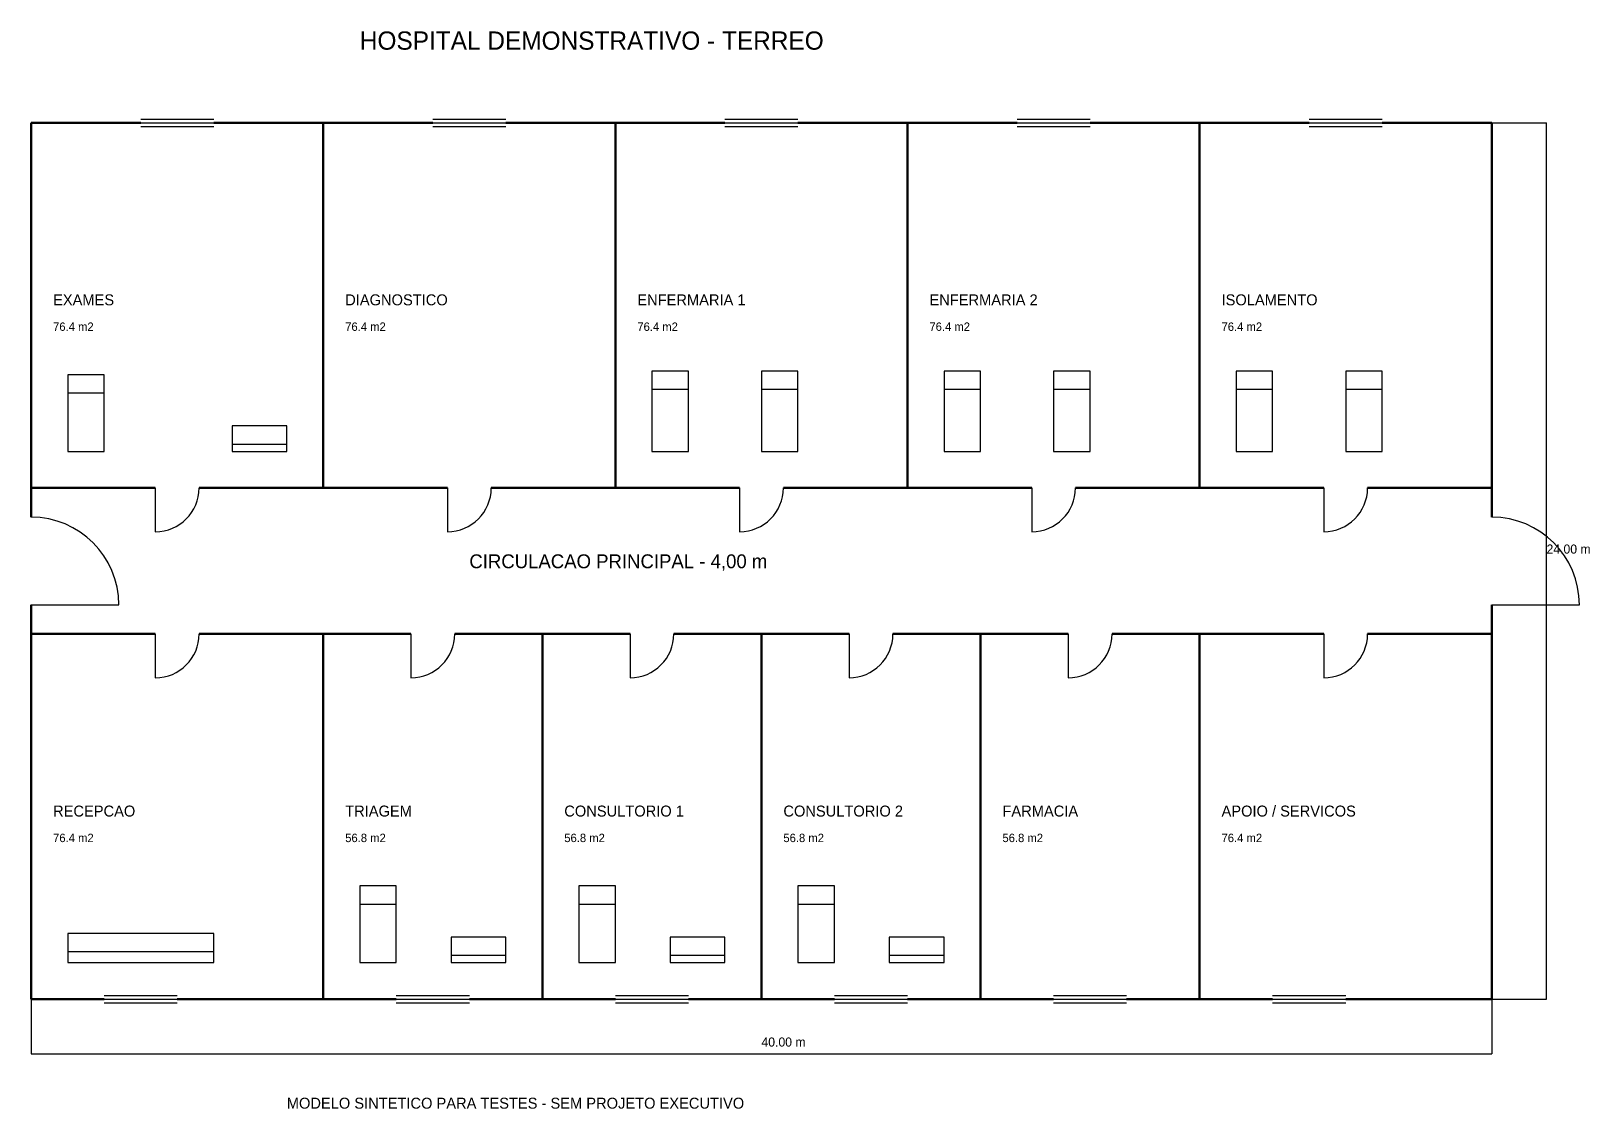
# Model space of a CAD drawing. Header units: millimetres. Extents: x 0 to 42686, y -3004 to 26507.
import ezdxf

# ---------------------------------------------------------------- set-up
doc = ezdxf.new("R2010")
doc.units = ezdxf.units.MM
for name, color, linetype in [('ARQ_COTAS', 2, 'Continuous'), ('ARQ_JANELAS', 4, 'Continuous'), ('ARQ_MOBILIARIO', 5, 'Continuous'), ('ARQ_PAREDES', 7, 'Continuous'), ('ARQ_PORTAS', 1, 'Continuous'), ('ARQ_TEXTOS', 3, 'Continuous')]:
    doc.layers.add(name, color=color, linetype=linetype)

msp = doc.modelspace()

# ---------------------------------------------------------------- linework, layer by layer
at = {"layer": 'ARQ_COTAS'}
for p, q in [((40000, 24000), (41500, 24000)), ((41500, 0), (41500, 24000)), ((0, 0), (0, -1500)), ((40000, 0), (40000, -1500)), ((40000, 0), (41500, 0)), ((0, -1500), (40000, -1500))]:
    msp.add_line(p, q, dxfattribs=at)
at = {"layer": 'ARQ_JANELAS'}
for p, q in [((3000, 24100), (5000, 24100)), ((3000, 24000), (5000, 24000)), ((11000, 24100), (13000, 24100)), ((11000, 24000), (13000, 24000)), ((19000, 24100), (21000, 24100)), ((19000, 24000), (21000, 24000)), ((27000, 24100), (29000, 24100)), ((27000, 24000), (29000, 24000)), ((35000, 24100), (37000, 24100)), ((35000, 24000), (37000, 24000)), ((3000, 23900), (5000, 23900)), ((11000, 23900), (13000, 23900)), ((19000, 23900), (21000, 23900)), ((27000, 23900), (29000, 23900)), ((35000, 23900), (37000, 23900)), ((2000, 100), (4000, 100)), ((2000, 0), (4000, 0)), ((10000, 100), (12000, 100)), ((10000, 0), (12000, 0)), ((16000, 100), (18000, 100)), ((16000, 0), (18000, 0)), ((22000, 100), (24000, 100)), ((22000, 0), (24000, 0)), ((28000, 100), (30000, 100)), ((28000, 0), (30000, 0)), ((34000, 100), (36000, 100)), ((34000, 0), (36000, 0)), ((2000, -100), (4000, -100)), ((10000, -100), (12000, -100)), ((16000, -100), (18000, -100)), ((22000, -100), (24000, -100)), ((28000, -100), (30000, -100)), ((34000, -100), (36000, -100))]:
    msp.add_line(p, q, dxfattribs=at)
at = {"layer": 'ARQ_MOBILIARIO'}
for p, q in [((2000, 17100), (1000, 17100)), ((1000, 17100), (1000, 15000)), ((2000, 15000), (2000, 17100)), ((18000, 17200), (17000, 17200)), ((17000, 17200), (17000, 15000)), ((18000, 15000), (18000, 17200)), ((21000, 17200), (20000, 17200)), ((20000, 17200), (20000, 15000)), ((21000, 15000), (21000, 17200)), ((26000, 17200), (25000, 17200)), ((25000, 17200), (25000, 15000)), ((26000, 15000), (26000, 17200)), ((29000, 17200), (28000, 17200)), ((28000, 17200), (28000, 15000)), ((29000, 15000), (29000, 17200)), ((34000, 17200), (33000, 17200)), ((33000, 17200), (33000, 15000)), ((34000, 15000), (34000, 17200)), ((37000, 17200), (36000, 17200)), ((36000, 17200), (36000, 15000)), ((37000, 15000), (37000, 17200)), ((17000, 16700), (18000, 16700)), ((20000, 16700), (21000, 16700)), ((25000, 16700), (26000, 16700)), ((28000, 16700), (29000, 16700)), ((33000, 16700), (34000, 16700)), ((36000, 16700), (37000, 16700)), ((1000, 16600), (2000, 16600)), ((7000, 15700), (5500, 15700)), ((5500, 15700), (5500, 15000)), ((7000, 15000), (7000, 15700)), ((1000, 15000), (2000, 15000)), ((5500, 15200), (7000, 15200)), ((5500, 15000), (7000, 15000)), ((17000, 15000), (18000, 15000)), ((20000, 15000), (21000, 15000)), ((25000, 15000), (26000, 15000)), ((28000, 15000), (29000, 15000)), ((33000, 15000), (34000, 15000)), ((36000, 15000), (37000, 15000)), ((10000, 3100), (9000, 3100)), ((9000, 3100), (9000, 1000)), ((10000, 1000), (10000, 3100)), ((16000, 3100), (15000, 3100)), ((15000, 3100), (15000, 1000)), ((16000, 1000), (16000, 3100)), ((22000, 3100), (21000, 3100)), ((21000, 3100), (21000, 1000)), ((22000, 1000), (22000, 3100)), ((9000, 2600), (10000, 2600)), ((15000, 2600), (16000, 2600)), ((21000, 2600), (22000, 2600)), ((5000, 1800), (1000, 1800)), ((1000, 1800), (1000, 1000)), ((5000, 1000), (5000, 1800)), ((1000, 1300), (5000, 1300)), ((13000, 1700), (11500, 1700)), ((11500, 1700), (11500, 1000)), ((13000, 1000), (13000, 1700)), ((19000, 1700), (17500, 1700)), ((17500, 1700), (17500, 1000)), ((19000, 1000), (19000, 1700)), ((25000, 1700), (23500, 1700)), ((23500, 1700), (23500, 1000)), ((25000, 1000), (25000, 1700)), ((1000, 1000), (5000, 1000)), ((9000, 1000), (10000, 1000)), ((11500, 1200), (13000, 1200)), ((11500, 1000), (13000, 1000)), ((15000, 1000), (16000, 1000)), ((17500, 1200), (19000, 1200)), ((17500, 1000), (19000, 1000)), ((21000, 1000), (22000, 1000)), ((23500, 1200), (25000, 1200)), ((23500, 1000), (25000, 1000))]:
    msp.add_line(p, q, dxfattribs=at)
at = {"layer": 'ARQ_PAREDES', "lineweight": 50}
for p, q in [((0, 24000), (3000, 24000)), ((0, 13200), (0, 24000)), ((5000, 24000), (11000, 24000)), ((8000, 14000), (8000, 24000)), ((13000, 24000), (19000, 24000)), ((16000, 14000), (16000, 24000)), ((21000, 24000), (27000, 24000)), ((24000, 14000), (24000, 24000)), ((29000, 24000), (35000, 24000)), ((32000, 14000), (32000, 24000)), ((37000, 24000), (40000, 24000)), ((40000, 13200), (40000, 24000)), ((0, 14000), (3400, 14000)), ((4600, 14000), (11400, 14000)), ((12600, 14000), (19400, 14000)), ((20600, 14000), (27400, 14000)), ((28600, 14000), (35400, 14000)), ((36600, 14000), (40000, 14000)), ((0, 0), (0, 10800)), ((40000, 0), (40000, 10800)), ((0, 10000), (3400, 10000)), ((4600, 10000), (10400, 10000)), ((8000, 0), (8000, 10000)), ((11600, 10000), (16400, 10000)), ((14000, 0), (14000, 10000)), ((17600, 10000), (22400, 10000)), ((20000, 0), (20000, 10000)), ((23600, 10000), (28400, 10000)), ((26000, 0), (26000, 10000)), ((29600, 10000), (35400, 10000)), ((32000, 0), (32000, 10000)), ((36600, 10000), (40000, 10000)), ((0, 0), (2000, 0)), ((4000, 0), (10000, 0)), ((12000, 0), (16000, 0)), ((18000, 0), (22000, 0)), ((24000, 0), (28000, 0)), ((30000, 0), (34000, 0)), ((36000, 0), (40000, 0))]:
    msp.add_line(p, q, dxfattribs=at)
at = {"layer": 'ARQ_PORTAS'}
for p, q in [((3400, 14000), (3400, 12800)), ((11400, 14000), (11400, 12800)), ((19400, 14000), (19400, 12800)), ((27400, 14000), (27400, 12800)), ((35400, 14000), (35400, 12800)), ((0, 10800), (2400, 10800)), ((40000, 10800), (42400, 10800)), ((3400, 10000), (3400, 8800)), ((10400, 10000), (10400, 8800)), ((16400, 10000), (16400, 8800)), ((22400, 10000), (22400, 8800)), ((28400, 10000), (28400, 8800)), ((35400, 10000), (35400, 8800))]:
    msp.add_line(p, q, dxfattribs=at)
for centre, radius, start, end in [((3400, 14000), 1200, -90, 0), ((11400, 14000), 1200, -90, 0), ((19400, 14000), 1200, -90, 0), ((27400, 14000), 1200, -90, 0), ((35400, 14000), 1200, -90, 0), ((0, 10800), 2400, 0, 90), ((40000, 10800), 2400, 0, 90), ((3400, 10000), 1200, -90, 0), ((10400, 10000), 1200, -90, 0), ((16400, 10000), 1200, -90, 0), ((22400, 10000), 1200, -90, 0), ((28400, 10000), 1200, -90, 0), ((35400, 10000), 1200, -90, 0)]:
    msp.add_arc(centre, radius, start, end, dxfattribs=at)

# ---------------------------------------------------------------- texts
at = {"layer": 'ARQ_COTAS'}
for s, p in [('24.00 m', (41500, 12200)), ('40.00 m', (20000, -1300))]:
    msp.add_text(s, height=250, dxfattribs=at).set_placement(p)
at = {"layer": 'ARQ_TEXTOS'}
for s, height, p in [('HOSPITAL DEMONSTRATIVO - TERREO', 500, (9000, 26000)), ('EXAMES', 300, (600, 19000)), ('DIAGNOSTICO', 300, (8600, 19000)), ('ENFERMARIA 1', 300, (16600, 19000)), ('ENFERMARIA 2', 300, (24600, 19000)), ('ISOLAMENTO', 300, (32600, 19000)), ('76.4 m2', 230, (600, 18300)), ('76.4 m2', 230, (8600, 18300)), ('76.4 m2', 230, (16600, 18300)), ('76.4 m2', 230, (24600, 18300)), ('76.4 m2', 230, (32600, 18300)), ('CIRCULACAO PRINCIPAL - 4,00 m', 380, (12000, 11800)), ('RECEPCAO', 300, (600, 5000)), ('TRIAGEM', 300, (8600, 5000)), ('CONSULTORIO 1', 300, (14600, 5000)), ('CONSULTORIO 2', 300, (20600, 5000)), ('FARMACIA', 300, (26600, 5000)), ('APOIO / SERVICOS', 300, (32600, 5000)), ('76.4 m2', 230, (600, 4300)), ('56.8 m2', 230, (8600, 4300)), ('56.8 m2', 230, (14600, 4300)), ('56.8 m2', 230, (20600, 4300)), ('56.8 m2', 230, (26600, 4300)), ('76.4 m2', 230, (32600, 4300)), ('MODELO SINTETICO PARA TESTES - SEM PROJETO EXECUTIVO', 300, (7000, -3000))]:
    msp.add_text(s, height=height, dxfattribs=at).set_placement(p)

doc.saveas('drawing.dxf')
